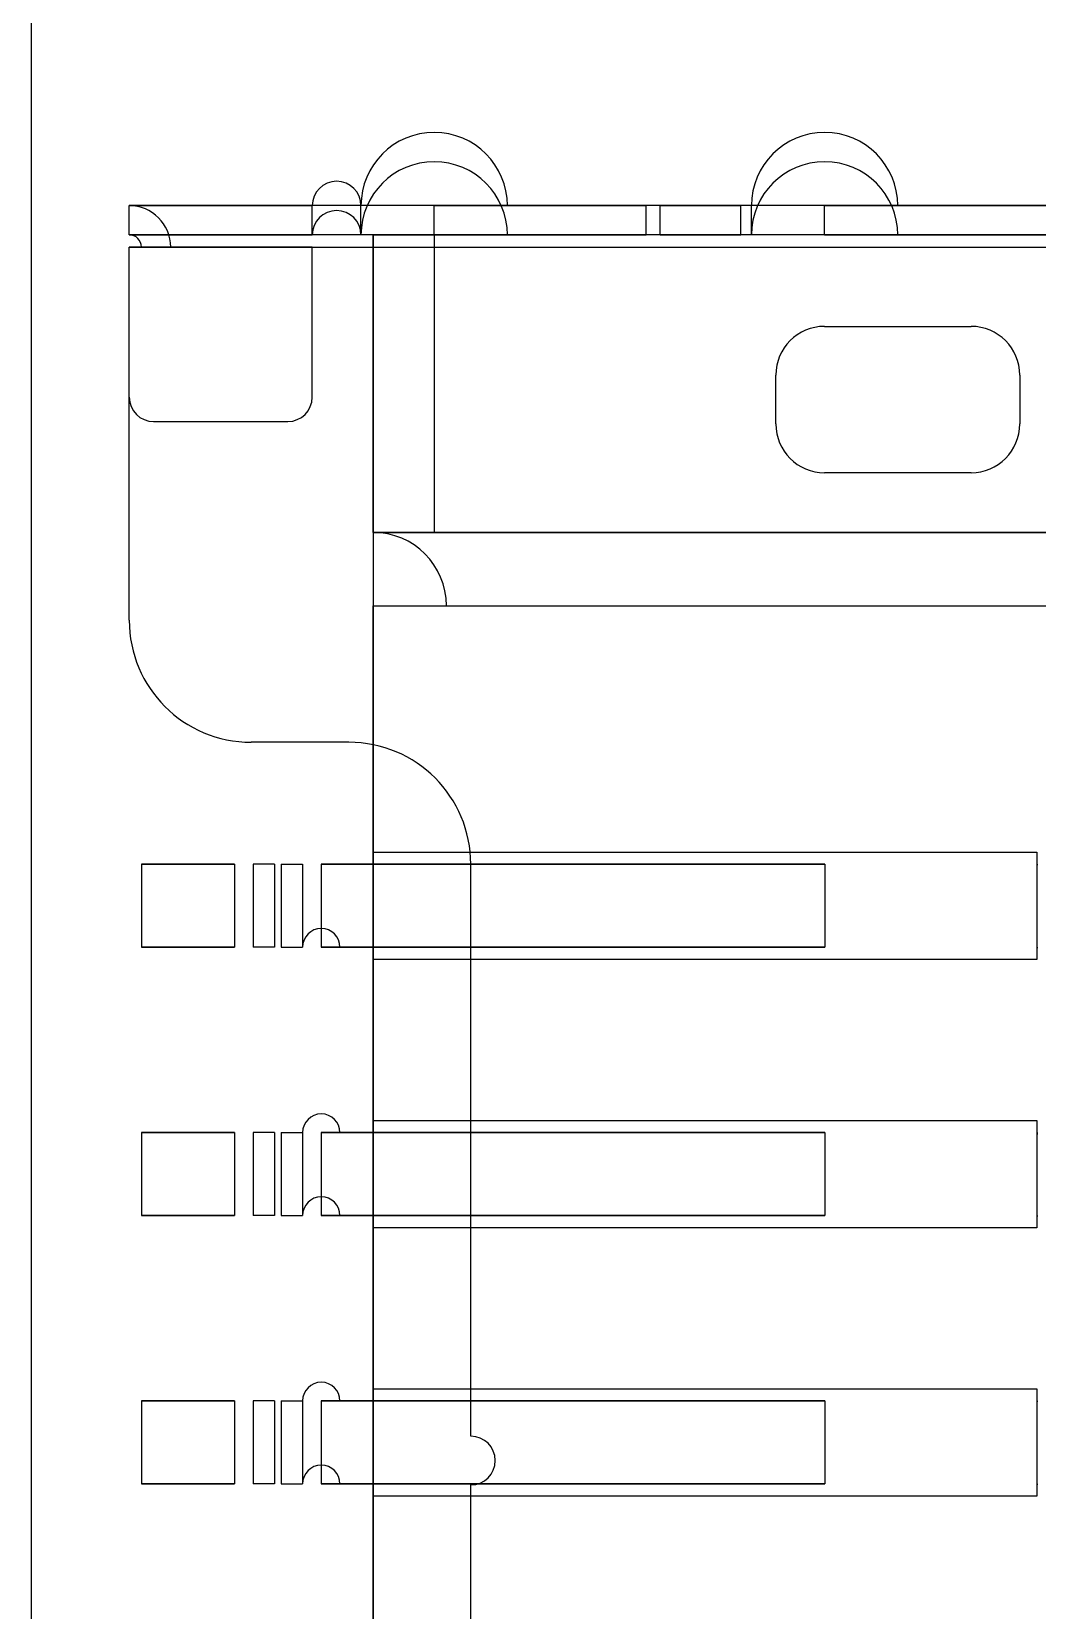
# Model space of a CAD drawing. Header units: millimetres. Extents: x -26.5 to 28.9, y -30 to 30.
# Drawn here: x -26.5 to -22.38, y 11.42 to 17.89 of the extents above; entities that cross this region are included whole.
import ezdxf

# ---------------------------------------------------------------- set-up
doc = ezdxf.new("R2010")
doc.units = ezdxf.units.MM
doc.layers.add('Feature', color=7, linetype='CONTINUOUS')

msp = doc.modelspace()

# ---------------------------------------------------------------- linework, layer by layer
at = {"layer": 'Feature'}
for p, q in [((-26.5, -26.9975, 1.6), (-26.5, 26.9975, 1.6)), ((-26.5, -26.9975), (-26.5, 26.9975)), ((-26.5, -26.9975, 1.6), (-26.5, 26.9975, 1.6)), ((-26.5, -26.9975), (-26.5, 26.9975)), ((-26.1, 17.055, -1.28), (-26.1, 17.175, -1.28)), ((-26.1, 17.055, -1.28), (-26.1, 17.175, -1.28)), ((-26.1, 17.055, -0.17), (-26.1, 17.175, -0.17)), ((-26.1, 17.175, -1.28), (-26.1, 17.175, -0.17)), ((-26.1, 17.055, -0.17), (-26.1, 17.175, -0.17)), ((-15.02, 17.175, -1.28), (-26.1, 17.175, -1.28)), ((-26.1, 17.175, -1.28), (-26.1, 17.175, -0.17)), ((-26.1, 17.175, -0.17), (-25.35, 17.175, -0.17)), ((-26.1, 17.175, -0.17), (-25.35, 17.175, -0.17)), ((-15.02, 17.175, -1.28), (-26.1, 17.175, -1.28)), ((-25.35, 17.055, -0.17), (-25.35, 17.175, -0.17)), ((-25.35, 17.055, -0.17), (-25.35, 17.175, -0.17)), ((-25.35, 17.055, -0.69), (-25.35, 17.175, -0.69)), ((-25.35, 17.175, -0.17), (-25.35, 17.175, -0.69)), ((-25.35, 17.055, -0.69), (-25.35, 17.175, -0.69)), ((-25.35, 17.175, -0.17), (-25.35, 17.175, -0.69)), ((-25.15, 17.055, -0.69), (-25.15, 17.175, -0.69)), ((-25.15, 17.055, -0.69), (-25.15, 17.175, -0.69)), ((-25.15, 17.055, -0.41), (-25.15, 17.175, -0.41)), ((-25.15, 17.175, -0.69), (-25.15, 17.175, -0.41)), ((-25.15, 17.055, -0.41), (-25.15, 17.175, -0.41)), ((-25.15, 17.175, -0.69), (-25.15, 17.175, -0.41)), ((-24.85, 17.055, -0.11), (-24.85, 17.175, -0.11)), ((-24.85, 17.055, -0.11), (-24.85, 17.175, -0.11)), ((-24.85, 17.175, -0.11), (-23.9815, 17.175, -0.11)), ((-24.85, 17.175, -0.11), (-23.9815, 17.175, -0.11)), ((-23.9815, 17.055, -0.11), (-23.9815, 17.175, -0.11)), ((-23.9815, 17.055, -0.11), (-23.9815, 17.175, -0.11)), ((-23.9242, 17.055, -0.12808), (-23.9242, 17.175, -0.12808)), ((-23.9242, 17.055, -0.12808), (-23.9242, 17.175, -0.12808)), ((-23.9242, 17.175, -0.12808), (-23.5927, 17.175, -0.36014)), ((-23.9242, 17.175, -0.12808), (-23.5927, 17.175, -0.36014)), ((-23.5927, 17.055, -0.36014), (-23.5927, 17.175, -0.36014)), ((-23.5927, 17.055, -0.36014), (-23.5927, 17.175, -0.36014)), ((-23.55, 17.055, -0.44207), (-23.55, 17.175, -0.44207)), ((-23.55, 17.055, -0.44207), (-23.55, 17.175, -0.44207)), ((-23.55, 17.055, -0.59), (-23.55, 17.175, -0.59)), ((-23.55, 17.175, -0.44207), (-23.55, 17.175, -0.59)), ((-23.55, 17.055, -0.59), (-23.55, 17.175, -0.59)), ((-23.55, 17.175, -0.44207), (-23.55, 17.175, -0.59)), ((-23.25, 17.055, -0.89), (-23.25, 17.175, -0.89)), ((-23.25, 17.055, -0.89), (-23.25, 17.175, -0.89)), ((-23.25, 17.175, -0.89), (-21.55, 17.175, -0.89)), ((-23.25, 17.175, -0.89), (-21.55, 17.175, -0.89)), ((-26.1, 17.055, -1.28), (-26.1, 17.055, -0.17)), ((-26.1, 17.055, -0.17), (-25.35, 17.055, -0.17)), ((-26.1, 17.055, -1.28), (-26.1, 17.055, -0.17)), ((-15.02, 17.055, -1.28), (-26.1, 17.055, -1.28)), ((-26.1, 17.055, -0.17), (-25.35, 17.055, -0.17)), ((-15.02, 17.055, -1.28), (-26.1, 17.055, -1.28)), ((-25.35, 17.055, -0.17), (-25.35, 17.055, -0.69)), ((-25.35, 17.055, -0.17), (-25.35, 17.055, -0.69)), ((-25.15, 17.055, -0.69), (-25.15, 17.055, -0.41)), ((-25.15, 17.055, -0.69), (-25.15, 17.055, -0.41)), ((-25.1, 15.835, -0.17), (-25.1, 17.055, -0.17)), ((-25.1, 17.055, -1.3), (-25.1, 17.055, -0.17)), ((-25.1, 17.055, -1.3), (-25.1, 15.835, -1.3)), ((-14.82, 17.055, -1.3), (-25.1, 17.055, -1.3)), ((-25.1, 17.055, -1.3), (-25.1, 17.055, -0.17)), ((-25.1, 17.055, -0.17), (-24.85, 17.055, -0.17)), ((-25.1, 17.055, -1.3), (-25.1, 15.835, -1.3)), ((-14.82, 17.055, -1.3), (-25.1, 17.055, -1.3)), ((-25.1, 15.835, -0.17), (-25.1, 17.055, -0.17)), ((-25.1, 17.055, -0.17), (-24.85, 17.055, -0.17)), ((-24.85, 17.055, -0.17), (-24.85, 17.055)), ((-20.4, 17.055), (-24.85, 17.055)), ((-20.4, 17.055), (-24.85, 17.055)), ((-24.85, 17.055), (-24.85, 15.835)), ((-24.85, 17.055), (-24.85, 15.835)), ((-24.85, 17.055, -0.17), (-24.85, 17.055)), ((-24.85, 17.055, -0.17), (-24.85, 15.835, -0.17)), ((-24.85, 17.055, -0.17), (-24.85, 15.835, -0.17)), ((-24.85, 17.055, -0.11), (-23.9815, 17.055, -0.11)), ((-24.85, 17.055, -0.11), (-23.9815, 17.055, -0.11)), ((-23.9242, 17.055, -0.12808), (-23.5927, 17.055, -0.36014)), ((-23.9242, 17.055, -0.12808), (-23.5927, 17.055, -0.36014)), ((-23.55, 17.055, -0.44207), (-23.55, 17.055, -0.59)), ((-23.55, 17.055, -0.44207), (-23.55, 17.055, -0.59)), ((-23.25, 17.055, -0.89), (-21.55, 17.055, -0.89)), ((-23.25, 17.055, -0.89), (-21.55, 17.055, -0.89)), ((-26.1, 15.475, -1.33), (-26.1, 17.005, -1.33)), ((-26.1, 17.005, -1.33), (-26.1, 17.005, -1.45)), ((-26.1, 15.475, -1.45), (-26.1, 17.005, -1.45)), ((-26.1, 17.005, -1.33), (-26.1, 17.005, -1.45)), ((-26.1, 17.005, -0.12), (-26.1, 17.005)), ((-26.1, 17.005, -0.12), (-26.1, 17.005)), ((-26.1, 16.39, -0.12), (-26.1, 17.005, -0.12)), ((-26.1, 16.39), (-26.1, 17.005)), ((-25.35, 17.005), (-26.1, 17.005)), ((-26.1, 16.39), (-26.1, 17.005)), ((-26.1, 15.475, -1.45), (-26.1, 17.005, -1.45)), ((-26.1, 17.005, -1.45), (-15.02, 17.005, -1.45)), ((-25.35, 17.005), (-26.1, 17.005)), ((-26.1, 17.005, -1.45), (-15.02, 17.005, -1.45)), ((-26.1, 16.39, -0.12), (-26.1, 17.005, -0.12)), ((-25.35, 17.005, -0.12), (-26.1, 17.005, -0.12)), ((-26.1, 17.005, -1.33), (-15.02, 17.005, -1.33)), ((-26.1, 15.475, -1.33), (-26.1, 17.005, -1.33)), ((-25.35, 17.005, -0.12), (-26.1, 17.005, -0.12)), ((-26.1, 17.005, -1.33), (-15.02, 17.005, -1.33)), ((-25.35, 16.39, -0.12), (-25.35, 17.005, -0.12)), ((-25.35, 17.005, -0.12), (-25.35, 17.005)), ((-25.35, 16.39), (-25.35, 17.005)), ((-25.35, 17.005, -0.12), (-25.35, 17.005)), ((-25.35, 16.39), (-25.35, 17.005)), ((-25.35, 16.39, -0.12), (-25.35, 17.005, -0.12)), ((-23.25, 16.68, -1.33), (-22.65, 16.68, -1.33)), ((-23.25, 16.68, -1.33), (-23.25, 16.68, -1.45)), ((-23.25, 16.68, -1.45), (-22.65, 16.68, -1.45)), ((-23.25, 16.68, -1.33), (-23.25, 16.68, -1.45)), ((-23.25, 16.68, -1.45), (-22.65, 16.68, -1.45)), ((-23.25, 16.68, -1.33), (-22.65, 16.68, -1.33)), ((-22.65, 16.68, -1.33), (-22.65, 16.68, -1.45)), ((-22.65, 16.68, -1.33), (-22.65, 16.68, -1.45)), ((-23.45, 16.48, -1.33), (-23.45, 16.48, -1.45)), ((-23.45, 16.28, -1.33), (-23.45, 16.48, -1.33)), ((-23.45, 16.28, -1.45), (-23.45, 16.48, -1.45)), ((-23.45, 16.48, -1.33), (-23.45, 16.48, -1.45)), ((-23.45, 16.28, -1.45), (-23.45, 16.48, -1.45)), ((-23.45, 16.28, -1.33), (-23.45, 16.48, -1.33)), ((-22.45, 16.48, -1.33), (-22.45, 16.28, -1.33)), ((-22.45, 16.48, -1.33), (-22.45, 16.48, -1.45)), ((-22.45, 16.48, -1.45), (-22.45, 16.28, -1.45)), ((-22.45, 16.48, -1.33), (-22.45, 16.48, -1.45)), ((-22.45, 16.48, -1.45), (-22.45, 16.28, -1.45)), ((-22.45, 16.48, -1.33), (-22.45, 16.28, -1.33)), ((-26.1, 16.39, -0.12), (-26.1, 16.39)), ((-26.1, 16.39, -0.12), (-26.1, 16.39)), ((-25.35, 16.39, -0.12), (-25.35, 16.39)), ((-25.35, 16.39, -0.12), (-25.35, 16.39)), ((-26, 16.29, -0.12), (-26, 16.29)), ((-26, 16.29, -0.12), (-26, 16.29)), ((-26, 16.29, -0.12), (-25.45, 16.29, -0.12)), ((-26, 16.29), (-25.45, 16.29)), ((-26, 16.29), (-25.45, 16.29)), ((-26, 16.29, -0.12), (-25.45, 16.29, -0.12)), ((-25.45, 16.29, -0.12), (-25.45, 16.29)), ((-25.45, 16.29, -0.12), (-25.45, 16.29)), ((-23.45, 16.28, -1.33), (-23.45, 16.28, -1.45)), ((-23.45, 16.28, -1.33), (-23.45, 16.28, -1.45)), ((-22.45, 16.28, -1.33), (-22.45, 16.28, -1.45)), ((-22.45, 16.28, -1.33), (-22.45, 16.28, -1.45)), ((-23.25, 16.08, -1.33), (-23.25, 16.08, -1.45)), ((-23.25, 16.08, -1.33), (-23.25, 16.08, -1.45)), ((-22.65, 16.08, -1.33), (-23.25, 16.08, -1.33)), ((-22.65, 16.08, -1.45), (-23.25, 16.08, -1.45)), ((-22.65, 16.08, -1.45), (-23.25, 16.08, -1.45)), ((-22.65, 16.08, -1.33), (-23.25, 16.08, -1.33)), ((-22.65, 16.08, -1.33), (-22.65, 16.08, -1.45)), ((-22.65, 16.08, -1.33), (-22.65, 16.08, -1.45)), ((-25.1, 15.835), (-25.1, 6.18)), ((-25.1, 15.835, -0.17), (-25.1, 15.835)), ((-25.1, 15.835, -1.3), (-25.1, 15.835, -0.65)), ((-25.1, 15.835, -1.3), (-17.1, 15.835, -1.3)), ((-24.85, 15.835), (-25.1, 15.835)), ((-25.1, 15.835), (-25.1, 6.18)), ((-24.85, 15.835), (-25.1, 15.835)), ((-24.85, 15.835, -0.17), (-25.1, 15.835, -0.17)), ((-25.1, 15.835, -0.17), (-25.1, 15.835)), ((-24.85, 15.835, -0.17), (-25.1, 15.835, -0.17)), ((-17.1, 15.835, -0.65), (-25.1, 15.835, -0.65)), ((-25.1, 15.835, -1.3), (-25.1, 15.835, -0.65)), ((-25.1, 15.835, -1.3), (-17.1, 15.835, -1.3)), ((-17.1, 15.835, -0.65), (-25.1, 15.835, -0.65)), ((-24.85, 15.835, -0.17), (-24.85, 15.835)), ((-24.85, 15.835, -0.17), (-24.85, 15.835)), ((-25.1, 14.525, -0.35), (-25.1, 15.535, -0.35)), ((-25.1, 15.535, -0.35), (-17.1, 15.535, -0.35)), ((-25.1, 14.525, -0.35), (-25.1, 15.535, -0.35)), ((-25.1, 15.535, -0.35), (-17.1, 15.535, -0.35)), ((-26.1, 15.475, -1.33), (-26.1, 15.475, -1.45)), ((-26.1, 15.475, -1.33), (-26.1, 15.475, -1.45)), ((-25.2, 14.975, -1.33), (-25.6, 14.975, -1.33)), ((-25.6, 14.975, -1.33), (-25.6, 14.975, -1.45)), ((-25.2, 14.975, -1.45), (-25.6, 14.975, -1.45)), ((-25.6, 14.975, -1.33), (-25.6, 14.975, -1.45)), ((-25.2, 14.975, -1.45), (-25.6, 14.975, -1.45)), ((-25.2, 14.975, -1.33), (-25.6, 14.975, -1.33)), ((-25.2, 14.975, -1.33), (-25.2, 14.975, -1.45)), ((-25.2, 14.975, -1.33), (-25.2, 14.975, -1.45)), ((-25.1, 14.525, -0.35), (-22.38, 14.525, -0.35)), ((-25.1, 14.525, -0.2), (-25.1, 14.525, -0.35)), ((-25.1, 14.085, -0.2), (-25.1, 14.525, -0.2)), ((-25.1, 14.525, -0.35), (-22.38, 14.525, -0.35)), ((-25.1, 14.525, -0.2), (-22.38, 14.525, -0.2)), ((-25.1, 14.525, -0.2), (-25.1, 14.525, -0.35)), ((-25.1, 14.085, -0.2), (-25.1, 14.525, -0.2)), ((-25.1, 14.525, -0.2), (-22.38, 14.525, -0.2)), ((-22.38, 14.525, -0.35), (-22.38, 14.085, -0.35)), ((-22.38, 14.525, -0.35), (-22.38, 14.085, -0.35)), ((-22.38, 14.525, -0.2), (-22.38, 14.085, -0.2)), ((-22.38, 14.525, -0.2), (-22.38, 14.525, -0.35)), ((-22.38, 14.525, -0.2), (-22.38, 14.525, -0.35)), ((-22.38, 14.525, -0.2), (-22.38, 14.085, -0.2)), ((-26.05, 14.475, -0.12), (-26.05, 14.135, -0.12)), ((-25.6691, 14.475, -0.12), (-26.05, 14.475, -0.12)), ((-26.05, 14.475, 0.03), (-26.05, 14.135, 0.03)), ((-26.05, 14.475, -0.12), (-26.05, 14.475, 0.03)), ((-26.05, 14.475, -0.12), (-26.05, 14.135, -0.12)), ((-26.05, 14.475, 0.03), (-25.6691, 14.475, 0.03)), ((-26.05, 14.475, 0.03), (-26.05, 14.135, 0.03)), ((-25.6691, 14.475, -0.12), (-26.05, 14.475, -0.12)), ((-26.05, 14.475, -0.12), (-26.05, 14.475, 0.03)), ((-26.05, 14.475, 0.03), (-25.6691, 14.475, 0.03)), ((-25.6691, 14.475, -0.12), (-25.6691, 14.135, -0.12)), ((-25.6691, 14.475, -0.12), (-25.6691, 14.135, -0.12)), ((-25.6691, 14.475, 0.03), (-25.6691, 14.135, 0.03)), ((-25.6691, 14.475, 0.03), (-25.6691, 14.135, 0.03)), ((-25.5925, 14.475, -0.15572), (-25.5925, 14.135, -0.15572)), ((-25.5044, 14.475, -0.2607), (-25.5925, 14.475, -0.15572)), ((-25.5925, 14.475, -0.15572), (-25.5925, 14.135, -0.15572)), ((-25.5044, 14.475, -0.2607), (-25.5925, 14.475, -0.15572)), ((-25.5044, 14.475, -0.2607), (-25.5044, 14.135, -0.2607)), ((-25.5044, 14.475, -0.2607), (-25.5044, 14.135, -0.2607)), ((-25.4776, 14.475, -0.0593), (-25.4776, 14.135, -0.0593)), ((-25.4776, 14.475, -0.0593), (-25.3895, 14.475, -0.16428)), ((-25.4776, 14.475, -0.0593), (-25.4776, 14.135, -0.0593)), ((-25.4776, 14.475, -0.0593), (-25.3895, 14.475, -0.16428)), ((-25.3895, 14.475, -0.16428), (-25.3895, 14.135, -0.16428)), ((-25.3895, 14.475, -0.16428), (-25.3895, 14.135, -0.16428)), ((-25.3129, 14.475, -0.35), (-25.3129, 14.135, -0.35)), ((-25.3129, 14.475, -0.2), (-25.3129, 14.135, -0.2)), ((-25.3129, 14.475, -0.2), (-23.2495, 14.475, -0.2)), ((-25.3129, 14.475, -0.2), (-25.3129, 14.135, -0.2)), ((-25.3129, 14.475, -0.35), (-25.3129, 14.135, -0.35)), ((-23.2495, 14.475, -0.35), (-25.3129, 14.475, -0.35)), ((-25.3129, 14.475, -0.2), (-23.2495, 14.475, -0.2)), ((-23.2495, 14.475, -0.35), (-25.3129, 14.475, -0.35)), ((-24.7, 12.1303, -1.33), (-24.7, 14.475, -1.33)), ((-24.7, 14.475, -1.33), (-24.7, 14.475, -1.45)), ((-24.7, 12.1303, -1.45), (-24.7, 14.475, -1.45)), ((-24.7, 14.475, -1.33), (-24.7, 14.475, -1.45)), ((-24.7, 12.1303, -1.45), (-24.7, 14.475, -1.45)), ((-24.7, 12.1303, -1.33), (-24.7, 14.475, -1.33)), ((-23.2495, 14.475, -0.2), (-23.2495, 14.135, -0.2)), ((-23.2495, 14.475, -0.2), (-23.2495, 14.135, -0.2)), ((-23.2495, 14.475, -0.35), (-23.2495, 14.135, -0.35)), ((-23.2495, 14.475, -0.35), (-23.2495, 14.135, -0.35)), ((-25.6691, 14.135, -0.12), (-26.05, 14.135, -0.12)), ((-26.05, 14.135, -0.12), (-26.05, 14.135, 0.03)), ((-26.05, 14.135, 0.03), (-25.6691, 14.135, 0.03)), ((-26.05, 14.135, 0.03), (-25.6691, 14.135, 0.03)), ((-26.05, 14.135, -0.12), (-26.05, 14.135, 0.03)), ((-25.6691, 14.135, -0.12), (-26.05, 14.135, -0.12)), ((-25.5044, 14.135, -0.2607), (-25.5925, 14.135, -0.15572)), ((-25.5044, 14.135, -0.2607), (-25.5925, 14.135, -0.15572)), ((-25.4776, 14.135, -0.0593), (-25.3895, 14.135, -0.16428)), ((-25.4776, 14.135, -0.0593), (-25.3895, 14.135, -0.16428)), ((-25.3129, 14.135, -0.2), (-23.2495, 14.135, -0.2)), ((-23.2495, 14.135, -0.35), (-25.3129, 14.135, -0.35)), ((-23.2495, 14.135, -0.35), (-25.3129, 14.135, -0.35)), ((-25.3129, 14.135, -0.2), (-23.2495, 14.135, -0.2)), ((-25.1, 13.425, -0.35), (-25.1, 14.085, -0.35)), ((-22.38, 14.085, -0.35), (-25.1, 14.085, -0.35)), ((-25.1, 14.085, -0.2), (-25.1, 14.085, -0.35)), ((-25.1, 13.425, -0.35), (-25.1, 14.085, -0.35)), ((-22.38, 14.085, -0.35), (-25.1, 14.085, -0.35)), ((-25.1, 14.085, -0.2), (-25.1, 14.085, -0.35)), ((-22.38, 14.085, -0.2), (-25.1, 14.085, -0.2)), ((-22.38, 14.085, -0.2), (-25.1, 14.085, -0.2)), ((-22.38, 14.085, -0.2), (-22.38, 14.085, -0.35)), ((-22.38, 14.085, -0.2), (-22.38, 14.085, -0.35)), ((-25.1, 13.425, -0.35), (-22.38, 13.425, -0.35)), ((-25.1, 13.425, -0.2), (-25.1, 13.425, -0.35)), ((-25.1, 12.985, -0.2), (-25.1, 13.425, -0.2)), ((-25.1, 13.425, -0.35), (-22.38, 13.425, -0.35)), ((-25.1, 13.425, -0.2), (-22.38, 13.425, -0.2)), ((-25.1, 13.425, -0.2), (-25.1, 13.425, -0.35)), ((-25.1, 12.985, -0.2), (-25.1, 13.425, -0.2)), ((-25.1, 13.425, -0.2), (-22.38, 13.425, -0.2)), ((-22.38, 13.425, -0.35), (-22.38, 12.985, -0.35)), ((-22.38, 13.425, -0.35), (-22.38, 12.985, -0.35)), ((-22.38, 13.425, -0.2), (-22.38, 12.985, -0.2)), ((-22.38, 13.425, -0.2), (-22.38, 13.425, -0.35)), ((-22.38, 13.425, -0.2), (-22.38, 13.425, -0.35)), ((-22.38, 13.425, -0.2), (-22.38, 12.985, -0.2)), ((-26.05, 13.375, -0.12), (-26.05, 13.035, -0.12)), ((-25.6691, 13.375, -0.12), (-26.05, 13.375, -0.12)), ((-26.05, 13.375, 0.03), (-26.05, 13.035, 0.03)), ((-26.05, 13.375, -0.12), (-26.05, 13.375, 0.03)), ((-26.05, 13.375, -0.12), (-26.05, 13.035, -0.12)), ((-26.05, 13.375, 0.03), (-25.6691, 13.375, 0.03)), ((-26.05, 13.375, 0.03), (-26.05, 13.035, 0.03)), ((-25.6691, 13.375, -0.12), (-26.05, 13.375, -0.12)), ((-26.05, 13.375, -0.12), (-26.05, 13.375, 0.03)), ((-26.05, 13.375, 0.03), (-25.6691, 13.375, 0.03)), ((-25.6691, 13.375, -0.12), (-25.6691, 13.035, -0.12)), ((-25.6691, 13.375, -0.12), (-25.6691, 13.035, -0.12)), ((-25.6691, 13.375, 0.03), (-25.6691, 13.035, 0.03)), ((-25.6691, 13.375, 0.03), (-25.6691, 13.035, 0.03)), ((-25.5925, 13.375, -0.15572), (-25.5925, 13.035, -0.15572)), ((-25.5044, 13.375, -0.2607), (-25.5925, 13.375, -0.15572)), ((-25.5925, 13.375, -0.15572), (-25.5925, 13.035, -0.15572)), ((-25.5044, 13.375, -0.2607), (-25.5925, 13.375, -0.15572)), ((-25.5044, 13.375, -0.2607), (-25.5044, 13.035, -0.2607)), ((-25.5044, 13.375, -0.2607), (-25.5044, 13.035, -0.2607)), ((-25.4776, 13.375, -0.0593), (-25.4776, 13.035, -0.0593)), ((-25.4776, 13.375, -0.0593), (-25.3895, 13.375, -0.16428)), ((-25.4776, 13.375, -0.0593), (-25.4776, 13.035, -0.0593)), ((-25.4776, 13.375, -0.0593), (-25.3895, 13.375, -0.16428)), ((-25.3895, 13.375, -0.16428), (-25.3895, 13.035, -0.16428)), ((-25.3895, 13.375, -0.16428), (-25.3895, 13.035, -0.16428)), ((-25.3129, 13.375, -0.35), (-25.3129, 13.035, -0.35)), ((-25.3129, 13.375, -0.2), (-25.3129, 13.035, -0.2)), ((-25.3129, 13.375, -0.2), (-23.2495, 13.375, -0.2)), ((-25.3129, 13.375, -0.2), (-25.3129, 13.035, -0.2)), ((-25.3129, 13.375, -0.35), (-25.3129, 13.035, -0.35)), ((-23.2495, 13.375, -0.35), (-25.3129, 13.375, -0.35)), ((-25.3129, 13.375, -0.2), (-23.2495, 13.375, -0.2)), ((-23.2495, 13.375, -0.35), (-25.3129, 13.375, -0.35)), ((-23.2495, 13.375, -0.2), (-23.2495, 13.035, -0.2)), ((-23.2495, 13.375, -0.2), (-23.2495, 13.035, -0.2)), ((-23.2495, 13.375, -0.35), (-23.2495, 13.035, -0.35)), ((-23.2495, 13.375, -0.35), (-23.2495, 13.035, -0.35)), ((-25.6691, 13.035, -0.12), (-26.05, 13.035, -0.12)), ((-26.05, 13.035, -0.12), (-26.05, 13.035, 0.03)), ((-26.05, 13.035, 0.03), (-25.6691, 13.035, 0.03)), ((-26.05, 13.035, 0.03), (-25.6691, 13.035, 0.03)), ((-26.05, 13.035, -0.12), (-26.05, 13.035, 0.03)), ((-25.6691, 13.035, -0.12), (-26.05, 13.035, -0.12)), ((-25.5044, 13.035, -0.2607), (-25.5925, 13.035, -0.15572)), ((-25.5044, 13.035, -0.2607), (-25.5925, 13.035, -0.15572)), ((-25.4776, 13.035, -0.0593), (-25.3895, 13.035, -0.16428)), ((-25.4776, 13.035, -0.0593), (-25.3895, 13.035, -0.16428)), ((-25.3129, 13.035, -0.2), (-23.2495, 13.035, -0.2)), ((-23.2495, 13.035, -0.35), (-25.3129, 13.035, -0.35)), ((-23.2495, 13.035, -0.35), (-25.3129, 13.035, -0.35)), ((-25.3129, 13.035, -0.2), (-23.2495, 13.035, -0.2)), ((-25.1, 12.325, -0.35), (-25.1, 12.985, -0.35)), ((-22.38, 12.985, -0.35), (-25.1, 12.985, -0.35)), ((-25.1, 12.985, -0.2), (-25.1, 12.985, -0.35)), ((-25.1, 12.325, -0.35), (-25.1, 12.985, -0.35)), ((-22.38, 12.985, -0.35), (-25.1, 12.985, -0.35)), ((-25.1, 12.985, -0.2), (-25.1, 12.985, -0.35)), ((-22.38, 12.985, -0.2), (-25.1, 12.985, -0.2)), ((-22.38, 12.985, -0.2), (-25.1, 12.985, -0.2)), ((-22.38, 12.985, -0.2), (-22.38, 12.985, -0.35)), ((-22.38, 12.985, -0.2), (-22.38, 12.985, -0.35)), ((-25.1, 12.325, -0.35), (-22.38, 12.325, -0.35)), ((-25.1, 12.325, -0.2), (-25.1, 12.325, -0.35)), ((-25.1, 11.885, -0.2), (-25.1, 12.325, -0.2)), ((-25.1, 12.325, -0.35), (-22.38, 12.325, -0.35)), ((-25.1, 12.325, -0.2), (-22.38, 12.325, -0.2)), ((-25.1, 12.325, -0.2), (-25.1, 12.325, -0.35)), ((-25.1, 11.885, -0.2), (-25.1, 12.325, -0.2)), ((-25.1, 12.325, -0.2), (-22.38, 12.325, -0.2)), ((-22.38, 12.325, -0.35), (-22.38, 11.885, -0.35)), ((-22.38, 12.325, -0.35), (-22.38, 11.885, -0.35)), ((-22.38, 12.325, -0.2), (-22.38, 11.885, -0.2)), ((-22.38, 12.325, -0.2), (-22.38, 12.325, -0.35)), ((-22.38, 12.325, -0.2), (-22.38, 12.325, -0.35)), ((-22.38, 12.325, -0.2), (-22.38, 11.885, -0.2)), ((-26.05, 12.275, -0.12), (-26.05, 11.935, -0.12)), ((-25.6691, 12.275, -0.12), (-26.05, 12.275, -0.12)), ((-26.05, 12.275, 0.03), (-26.05, 11.935, 0.03)), ((-26.05, 12.275, -0.12), (-26.05, 12.275, 0.03)), ((-26.05, 12.275, -0.12), (-26.05, 11.935, -0.12)), ((-26.05, 12.275, 0.03), (-25.6691, 12.275, 0.03)), ((-26.05, 12.275, 0.03), (-26.05, 11.935, 0.03)), ((-25.6691, 12.275, -0.12), (-26.05, 12.275, -0.12)), ((-26.05, 12.275, -0.12), (-26.05, 12.275, 0.03)), ((-26.05, 12.275, 0.03), (-25.6691, 12.275, 0.03)), ((-25.6691, 12.275, -0.12), (-25.6691, 11.935, -0.12)), ((-25.6691, 12.275, -0.12), (-25.6691, 11.935, -0.12)), ((-25.6691, 12.275, 0.03), (-25.6691, 11.935, 0.03)), ((-25.6691, 12.275, 0.03), (-25.6691, 11.935, 0.03)), ((-25.5925, 12.275, -0.15572), (-25.5925, 11.935, -0.15572)), ((-25.5044, 12.275, -0.2607), (-25.5925, 12.275, -0.15572)), ((-25.5925, 12.275, -0.15572), (-25.5925, 11.935, -0.15572)), ((-25.5044, 12.275, -0.2607), (-25.5925, 12.275, -0.15572)), ((-25.5044, 12.275, -0.2607), (-25.5044, 11.935, -0.2607)), ((-25.5044, 12.275, -0.2607), (-25.5044, 11.935, -0.2607)), ((-25.4776, 12.275, -0.0593), (-25.4776, 11.935, -0.0593)), ((-25.4776, 12.275, -0.0593), (-25.3895, 12.275, -0.16428)), ((-25.4776, 12.275, -0.0593), (-25.4776, 11.935, -0.0593)), ((-25.4776, 12.275, -0.0593), (-25.3895, 12.275, -0.16428)), ((-25.3895, 12.275, -0.16428), (-25.3895, 11.935, -0.16428)), ((-25.3895, 12.275, -0.16428), (-25.3895, 11.935, -0.16428)), ((-25.3129, 12.275, -0.35), (-25.3129, 11.935, -0.35)), ((-25.3129, 12.275, -0.2), (-25.3129, 11.935, -0.2)), ((-25.3129, 12.275, -0.2), (-23.2495, 12.275, -0.2)), ((-25.3129, 12.275, -0.2), (-25.3129, 11.935, -0.2)), ((-25.3129, 12.275, -0.35), (-25.3129, 11.935, -0.35)), ((-23.2495, 12.275, -0.35), (-25.3129, 12.275, -0.35)), ((-25.3129, 12.275, -0.2), (-23.2495, 12.275, -0.2)), ((-23.2495, 12.275, -0.35), (-25.3129, 12.275, -0.35)), ((-23.2495, 12.275, -0.2), (-23.2495, 11.935, -0.2)), ((-23.2495, 12.275, -0.2), (-23.2495, 11.935, -0.2)), ((-23.2495, 12.275, -0.35), (-23.2495, 11.935, -0.35)), ((-23.2495, 12.275, -0.35), (-23.2495, 11.935, -0.35)), ((-24.7, 12.1303, -1.33), (-24.7, 12.1303, -1.45)), ((-24.7, 12.1303, -1.33), (-24.7, 12.1303, -1.45)), ((-25.6691, 11.935, -0.12), (-26.05, 11.935, -0.12)), ((-26.05, 11.935, -0.12), (-26.05, 11.935, 0.03)), ((-26.05, 11.935, 0.03), (-25.6691, 11.935, 0.03)), ((-26.05, 11.935, 0.03), (-25.6691, 11.935, 0.03)), ((-26.05, 11.935, -0.12), (-26.05, 11.935, 0.03)), ((-25.6691, 11.935, -0.12), (-26.05, 11.935, -0.12)), ((-25.5044, 11.935, -0.2607), (-25.5925, 11.935, -0.15572)), ((-25.5044, 11.935, -0.2607), (-25.5925, 11.935, -0.15572)), ((-25.4776, 11.935, -0.0593), (-25.3895, 11.935, -0.16428)), ((-25.4776, 11.935, -0.0593), (-25.3895, 11.935, -0.16428)), ((-25.3129, 11.935, -0.2), (-23.2495, 11.935, -0.2)), ((-23.2495, 11.935, -0.35), (-25.3129, 11.935, -0.35)), ((-23.2495, 11.935, -0.35), (-25.3129, 11.935, -0.35)), ((-25.3129, 11.935, -0.2), (-23.2495, 11.935, -0.2)), ((-24.7, 9.4303, -1.33), (-24.7, 11.9303, -1.33)), ((-24.7, 11.9303, -1.33), (-24.7, 11.9303, -1.45)), ((-24.7, 9.4303, -1.45), (-24.7, 11.9303, -1.45)), ((-24.7, 11.9303, -1.33), (-24.7, 11.9303, -1.45)), ((-24.7, 9.4303, -1.45), (-24.7, 11.9303, -1.45)), ((-24.7, 9.4303, -1.33), (-24.7, 11.9303, -1.33)), ((-25.1, 11.225, -0.35), (-25.1, 11.885, -0.35)), ((-22.38, 11.885, -0.35), (-25.1, 11.885, -0.35)), ((-25.1, 11.885, -0.2), (-25.1, 11.885, -0.35)), ((-25.1, 11.225, -0.35), (-25.1, 11.885, -0.35)), ((-22.38, 11.885, -0.35), (-25.1, 11.885, -0.35)), ((-25.1, 11.885, -0.2), (-25.1, 11.885, -0.35)), ((-22.38, 11.885, -0.2), (-25.1, 11.885, -0.2)), ((-22.38, 11.885, -0.2), (-25.1, 11.885, -0.2)), ((-22.38, 11.885, -0.2), (-22.38, 11.885, -0.35)), ((-22.38, 11.885, -0.2), (-22.38, 11.885, -0.35))]:
    msp.add_line(p, q, dxfattribs=at)
for centre, radius, start, end in [((-24.85, 17.175, -0.41), 0.3, 0, 180), ((-24.85, 17.175, -0.41), 0.3, 0, 180), ((-23.25, 17.175, -0.59), 0.3, 0, 180), ((-23.25, 17.175, -0.59), 0.3, 0, 180), ((-24.85, 17.055, -0.41), 0.3, 0, 180), ((-24.85, 17.055, -0.41), 0.3, 0, 180), ((-23.25, 17.055, -0.59), 0.3, 0, 180), ((-23.25, 17.055, -0.59), 0.3, 0, 180), ((-25.25, 17.175, -0.69), 0.1, 0, 180), ((-25.25, 17.175, -0.69), 0.1, 0, 180), ((-23.65, 17.175, -0.44207), 0.05735, 0, 0), ((-23.65, 17.175, -0.44207), 0.05735, 0, 0), ((-26.1, 17.005, -0.17), 0.17, 0, 90), ((-26.1, 17.005, -0.17), 0.17, 0, 90), ((-25.25, 17.055, -0.69), 0.1, 0, 180), ((-25.25, 17.055, -0.69), 0.1, 0, 180), ((-23.9815, 17.175, -0.21), 0, 0, 0), ((-23.9815, 17.175, -0.21), 0, 0, 0), ((-23.65, 17.055, -0.44207), 0.05735, 0, 0), ((-23.65, 17.055, -0.44207), 0.05735, 0, 0), ((-26.1, 17.005, -0.17), 0.05, 0, 90), ((-26.1, 17.005, -0.17), 0.05, 0, 90), ((-23.9815, 17.055, -0.21), 0, 0, 0), ((-23.9815, 17.055, -0.21), 0, 0, 0), ((-26.1, 17.005, -1.28), 0, 90, 0), ((-26.1, 17.005, -1.28), 0, 90, 0), ((-26.1, 17.005, -1.28), 0, 90, 0), ((-26.1, 17.005, -1.28), 0, 90, 0), ((-25.35, 17.005, -0.17), 0, 90, 0), ((-25.35, 17.005, -0.17), 3.55271e-15, 90, 0), ((-25.35, 17.005, -0.17), 3.55271e-15, 90, 0), ((-25.35, 17.005, -0.17), 0, 90, 0), ((-23.25, 16.48, -1.45), 0.2, 90, 180), ((-23.25, 16.48, -1.33), 0.2, 90, 180), ((-23.25, 16.48, -1.45), 0.2, 90, 180), ((-23.25, 16.48, -1.33), 0.2, 90, 180), ((-22.65, 16.48, -1.45), 0.2, 0, 90), ((-22.65, 16.48, -1.33), 0.2, 0, 90), ((-22.65, 16.48, -1.45), 0.2, 0, 90), ((-22.65, 16.48, -1.33), 0.2, 0, 90), ((-26, 16.39, -0.12), 0.1, 180, -90), ((-26, 16.39), 0.1, 180, -90), ((-26, 16.39), 0.1, 180, -90), ((-26, 16.39, -0.12), 0.1, 180, -90), ((-25.45, 16.39, -0.12), 0.1, -90, 0), ((-25.45, 16.39), 0.1, -90, 0), ((-25.45, 16.39), 0.1, -90, 0), ((-25.45, 16.39, -0.12), 0.1, -90, 0), ((-23.25, 16.28, -1.45), 0.2, 180, -90), ((-23.25, 16.28, -1.33), 0.2, 180, -90), ((-23.25, 16.28, -1.45), 0.2, 180, -90), ((-23.25, 16.28, -1.33), 0.2, 180, -90), ((-22.65, 16.28, -1.45), 0.2, -90, 0), ((-22.65, 16.28, -1.33), 0.2, -90, 0), ((-22.65, 16.28, -1.45), 0.2, -90, 0), ((-22.65, 16.28, -1.33), 0.2, -90, 0), ((-25.1, 15.535, -0.65), 0.3, 0, 90), ((-25.1, 15.535, -0.65), 0.3, 0, 90), ((-25.6, 15.475, -1.33), 0.5, 180, -90), ((-25.6, 15.475, -1.45), 0.5, 180, -90), ((-25.6, 15.475, -1.45), 0.5, 180, -90), ((-25.6, 15.475, -1.33), 0.5, 180, -90), ((-25.2, 14.475, -1.45), 0.5, 0, 90), ((-25.2, 14.475, -1.33), 0.5, 0, 90), ((-25.2, 14.475, -1.45), 0.5, 0, 90), ((-25.2, 14.475, -1.33), 0.5, 0, 90), ((-25.6691, 14.475, -0.22), 0.0766, 0, 0), ((-25.6691, 14.475, -0.22), 0.0766, 0, 0), ((-25.3129, 14.475, -0.1), 0.0766, 180, 180), ((-25.3129, 14.475, -0.1), 0.0766, 180, 180), ((-25.6691, 14.475, -0.22), 0, 0, 0), ((-25.6691, 14.475, -0.22), 0, 0, 0), ((-25.3129, 14.475, -0.1), 3.55271e-15, 180, 180), ((-25.3129, 14.475, -0.1), 3.55271e-15, 180, 180), ((-23.2495, 14.475, -10.35), 1.08052e-14, -170.538, 0), ((-23.2495, 14.475, -10.35), 1.08052e-14, -170.538, 0), ((-23.2495, 14.475, -10.35), 0.87156, -0.255783, 0), ((-23.2495, 14.475, -10.35), 0.87156, -0.255783, 0), ((-25.6691, 14.135, -0.22), 0.0766, 0, 0), ((-25.6691, 14.135, -0.22), 0.0766, 0, 0), ((-25.3129, 14.135, -0.1), 0.0766, 0, 180), ((-25.3129, 14.135, -0.1), 0.0766, 0, 180), ((-25.6691, 14.135, -0.22), 0, 0, 0), ((-25.6691, 14.135, -0.22), 0, 0, 0), ((-25.3129, 14.135, -0.1), 0, 180, 0), ((-25.3129, 14.135, -0.1), 0, 180, 0), ((-23.2495, 14.135, -10.35), 1.43214e-14, -172.875, 0), ((-23.2495, 14.135, -10.35), 1.43214e-14, -172.875, 0), ((-23.2495, 14.135, -10.35), 0.87156, -0.255783, 0), ((-23.2495, 14.135, -10.35), 0.87156, -0.255783, 0), ((-25.6691, 13.375, -0.22), 0.0766, 0, 0), ((-25.6691, 13.375, -0.22), 0.0766, 0, 0), ((-25.3129, 13.375, -0.1), 0.0766, 0, 180), ((-25.3129, 13.375, -0.1), 0.0766, 0, 180), ((-25.6691, 13.375, -0.22), 0, 0, 0), ((-25.6691, 13.375, -0.22), 0, 0, 0), ((-25.3129, 13.375, -0.1), 0, 180, 0), ((-25.3129, 13.375, -0.1), 0, 180, 0), ((-23.2495, 13.375, -10.35), 1.46482e-14, 0, -165.964), ((-23.2495, 13.375, -10.35), 1.46482e-14, 0, -165.964), ((-23.2495, 13.375, -10.35), 0.87156, -0.516164, 0), ((-23.2495, 13.375, -10.35), 0.87156, -0.516164, 0), ((-25.6691, 13.035, -0.22), 0.0766, 0, 0), ((-25.6691, 13.035, -0.22), 0.0766, 0, 0), ((-25.3129, 13.035, -0.1), 0.0766, 0, 180), ((-25.3129, 13.035, -0.1), 0.0766, 0, 180), ((-25.6691, 13.035, -0.22), 0, 0, 0), ((-25.6691, 13.035, -0.22), 0, 0, 0), ((-25.3129, 13.035, -0.1), 0, 180, 0), ((-25.3129, 13.035, -0.1), 0, 180, 0), ((-23.2495, 13.035, -10.35), 1.43214e-14, 0, -172.875), ((-23.2495, 13.035, -10.35), 1.43214e-14, 0, -172.875), ((-23.2495, 13.035, -10.35), 0.87156, -0.258087, 0), ((-23.2495, 13.035, -10.35), 0.87156, -0.258087, 0), ((-25.6691, 12.275, -0.22), 0.0766, 0, 0), ((-25.6691, 12.275, -0.22), 0.0766, 0, 0), ((-25.3129, 12.275, -0.1), 0.0766, 0, 180), ((-25.3129, 12.275, -0.1), 0.0766, 0, 180), ((-25.6691, 12.275, -0.22), 0, 0, 0), ((-25.6691, 12.275, -0.22), 0, 0, 0), ((-25.3129, 12.275, -0.1), 0, 180, 0), ((-25.3129, 12.275, -0.1), 0, 180, 0), ((-23.2495, 12.275, -10.35), 1.08052e-14, 0, -170.538), ((-23.2495, 12.275, -10.35), 1.08052e-14, 0, -170.538), ((-23.2495, 12.275, -10.35), 0.87156, -0.255783, 0), ((-23.2495, 12.275, -10.35), 0.87156, -0.255783, 0), ((-24.7, 12.0303, -1.45), 0.1, -90, 90), ((-24.7, 12.0303, -1.33), 0.1, -90, 90), ((-24.7, 12.0303, -1.45), 0.1, -90, 90), ((-24.7, 12.0303, -1.33), 0.1, -90, 90), ((-25.6691, 11.935, -0.22), 0.0766, 0, 0), ((-25.6691, 11.935, -0.22), 0.0766, 0, 0), ((-25.3129, 11.935, -0.1), 0.0766, 0, 180), ((-25.3129, 11.935, -0.1), 0.0766, 0, 180), ((-25.6691, 11.935, -0.22), 0, 0, 0), ((-25.6691, 11.935, -0.22), 0, 0, 0), ((-25.3129, 11.935, -0.1), 0, 180, 0), ((-25.3129, 11.935, -0.1), 0, 180, 0), ((-23.2495, 11.935, -10.35), 1.08052e-14, 0, -170.538), ((-23.2495, 11.935, -10.35), 1.08052e-14, 0, -170.538), ((-23.2495, 11.935, -10.35), 0.87156, -0.255783, 0), ((-23.2495, 11.935, -10.35), 0.87156, -0.255783, 0)]:
    msp.add_arc(centre, radius, start, end, dxfattribs=at)

doc.saveas('drawing.dxf')
